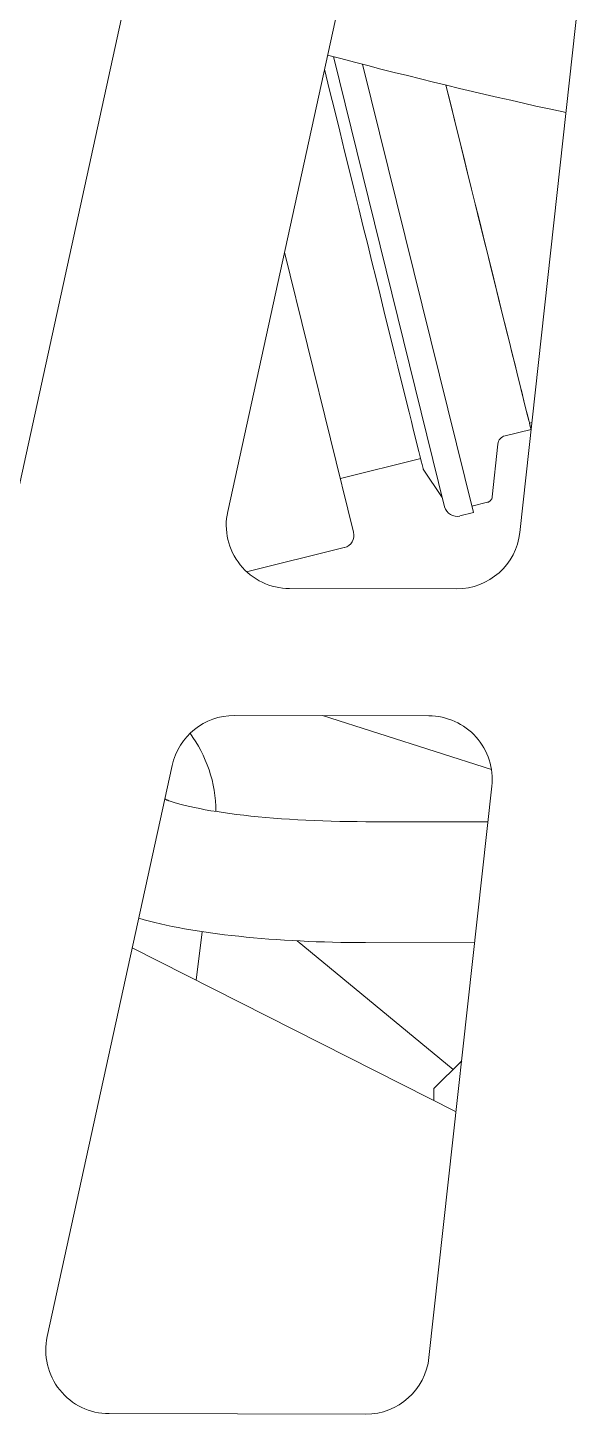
# Model space of a CAD drawing. Extents: x 766778 to 845620, y 133762 to 209800.
# Drawn here: x 784322.8 to 784410.1, y 190974.7 to 191193.3 of the extents above; entities that cross this region are included whole.
import ezdxf

# ---------------------------------------------------------------- set-up
doc = ezdxf.new("R2010")
doc.units = 0
doc.header["$MEASUREMENT"] = 0
doc.layers.get('0').update_dxf_attribs({"color": 1, "linetype": 'CONTINUOUS'})
doc.layers.add('LA-4748_SHOWN', color=2, linetype='CONTINUOUS', lineweight=53)

# ---------------------------------------------------------------- blocks, each defined once
blk = doc.blocks.new('ENGINE')
at = {"layer": 'LA-4748_SHOWN', "color": 252, "lineweight": 5}
for p, q in [((943299.55, 205940.16), (943234.92, 205649.92)), ((943325.22, 205903.64), (943305.65, 205815.74)), ((943351.7, 205812.3), (943361.71, 205900.25)), ((943323.76, 205887.01), (943321.65, 205887.58)), ((943339.85, 205816.38), (943322.56, 205887.33)), ((943325.87, 205886.45), (943323.76, 205887.01)), ((943327.97, 205885.9), (943325.87, 205886.45)), ((943327.17, 205886.11), (943344.4, 205815.43)), ((943330.06, 205885.35), (943327.97, 205885.9)), ((943332.14, 205884.82), (943330.06, 205885.35)), ((943334.22, 205884.29), (943332.14, 205884.82)), ((943336.29, 205883.77), (943334.22, 205884.29)), ((943338.35, 205883.26), (943336.29, 205883.77)), ((943340.4, 205882.75), (943338.35, 205883.26)), ((943342.45, 205882.26), (943340.4, 205882.75)), ((943344.48, 205881.77), (943342.45, 205882.26)), ((943346.5, 205881.29), (943344.48, 205881.77)), ((943348.52, 205880.81), (943346.5, 205881.29)), ((943350.52, 205880.35), (943348.52, 205880.81)), ((943352.51, 205879.89), (943350.52, 205880.35)), ((943354.49, 205879.44), (943352.51, 205879.89)), ((943356.85, 205878.91), (943354.49, 205879.44)), ((943359.22, 205878.39), (943356.85, 205878.91)), ((943314.74, 205856.54), (943325.49, 205812.42)), ((943353.67, 205829.57), (943353.29, 205829.48)), ((943349.21, 205827.44), (943349.01, 205827.33)), ((943349.43, 205827.51), (943349.21, 205827.44)), ((943353.53, 205828.51), (943349.43, 205827.51)), ((943348.29, 205826.22), (943347.37, 205817.91)), ((943348.34, 205826.44), (943348.29, 205826.22)), ((943348.41, 205826.66), (943348.34, 205826.44)), ((943348.52, 205826.86), (943348.41, 205826.66)), ((943348.66, 205827.04), (943348.52, 205826.86)), ((943348.82, 205827.2), (943348.66, 205827.04)), ((943349.01, 205827.33), (943348.82, 205827.2)), ((943323.43, 205820.87), (943336.11, 205823.96)), ((943336.51, 205822.31), (943339.5, 205817.83)), ((943346.61, 205817.05), (943344.15, 205816.45)), ((943346.76, 205817.09), (943346.61, 205817.05)), ((943346.9, 205817.16), (943346.76, 205817.09)), ((943347.02, 205817.25), (943346.9, 205817.16)), ((943347.13, 205817.36), (943347.02, 205817.25)), ((943347.22, 205817.48), (943347.13, 205817.36)), ((943347.29, 205817.62), (943347.22, 205817.48)), ((943347.34, 205817.76), (943347.29, 205817.62)), ((943347.37, 205817.91), (943347.34, 205817.76)), ((943344.4, 205815.43), (943342.27, 205814.91)), ((943324.02, 205810), (943308.6, 205806.24)), ((943315.36, 205803.57), (943341.72, 205803.43)), ((943337.28, 205783.45), (943306.57, 205783.61)), ((943347.11, 205774.97), (943320.5, 205783.54)), ((943300.05, 205780.17), (943299.6, 205780.84)), ((943300.48, 205779.49), (943300.05, 205780.17)), ((943300.89, 205778.8), (943300.48, 205779.49)), ((943301.28, 205778.09), (943300.89, 205778.8)), ((943301.64, 205777.36), (943301.28, 205778.09)), ((943301.98, 205776.61), (943301.64, 205777.36)), ((943296.75, 205775.79), (943276.73, 205685.89)), ((943302.28, 205775.85), (943301.98, 205776.61)), ((943302.56, 205775.08), (943302.28, 205775.85)), ((943302.81, 205774.29), (943302.56, 205775.08)), ((943303.03, 205773.49), (943302.81, 205774.29)), ((943303.21, 205772.67), (943303.03, 205773.49)), ((943303.36, 205771.85), (943303.21, 205772.67)), ((943303.47, 205771.02), (943303.36, 205771.85)), ((943303.55, 205770.19), (943303.47, 205771.02)), ((943336.93, 205682.37), (943347.16, 205772.32)), ((943295.59, 205770.54), (943295.97, 205770.24)), ((943295.72, 205770.44), (943295.81, 205770.4)), ((943295.81, 205770.4), (943295.92, 205770.35)), ((943295.92, 205770.35), (943296.06, 205770.29)), ((943296.06, 205770.29), (943296.21, 205770.23)), ((943296.21, 205770.23), (943296.39, 205770.17)), ((943296.39, 205770.17), (943296.59, 205770.1)), ((943296.59, 205770.1), (943297.04, 205769.95)), ((943297.04, 205769.95), (943297.56, 205769.79)), ((943297.56, 205769.79), (943298.14, 205769.63)), ((943298.14, 205769.63), (943298.79, 205769.46)), ((943298.79, 205769.46), (943299.5, 205769.29)), ((943299.5, 205769.29), (943300.26, 205769.13)), ((943300.26, 205769.13), (943301.07, 205768.96)), ((943301.07, 205768.96), (943301.94, 205768.79)), ((943301.94, 205768.79), (943302.84, 205768.63)), ((943302.84, 205768.63), (943303.8, 205768.48)), ((943303.59, 205769.35), (943303.55, 205770.19)), ((943303.59, 205768.51), (943303.59, 205769.35)), ((943303.8, 205768.48), (943304.79, 205768.32)), ((943304.79, 205768.32), (943305.82, 205768.18)), ((943305.82, 205768.18), (943306.89, 205768.04)), ((943306.89, 205768.04), (943308, 205767.9)), ((943308, 205767.9), (943309.13, 205767.77)), ((943309.13, 205767.77), (943310.3, 205767.65)), ((943310.3, 205767.65), (943311.5, 205767.54)), ((943311.5, 205767.54), (943312.72, 205767.43)), ((943312.72, 205767.43), (943313.96, 205767.33)), ((943313.96, 205767.33), (943315.23, 205767.24)), ((943315.23, 205767.24), (943316.52, 205767.16)), ((943316.52, 205767.16), (943317.82, 205767.09)), ((943317.82, 205767.09), (943319.14, 205767.02)), ((943319.14, 205767.02), (943320.47, 205766.96)), ((943320.47, 205766.96), (943321.82, 205766.92)), ((943321.82, 205766.92), (943323.17, 205766.88)), ((943323.17, 205766.88), (943324.53, 205766.85)), ((943324.53, 205766.85), (943325.89, 205766.83)), ((943325.89, 205766.83), (943327.26, 205766.81)), ((943327.26, 205766.81), (943346.52, 205766.71)), ((943291.4, 205751.75), (943292.23, 205751.5)), ((943292.23, 205751.5), (943293.07, 205751.27)), ((943293.07, 205751.27), (943293.93, 205751.04)), ((943293.93, 205751.04), (943294.82, 205750.82)), ((943294.82, 205750.82), (943295.72, 205750.62)), ((943295.72, 205750.62), (943296.65, 205750.42)), ((943296.65, 205750.42), (943297.61, 205750.23)), ((943297.61, 205750.23), (943298.58, 205750.04)), ((943298.58, 205750.04), (943299.58, 205749.86)), ((943299.58, 205749.86), (943300.6, 205749.7)), ((943300.43, 205741.95), (943301.37, 205749.57)), ((943300.6, 205749.7), (943301.64, 205749.53)), ((943301.64, 205749.53), (943302.7, 205749.38)), ((943302.7, 205749.38), (943303.79, 205749.23)), ((943303.79, 205749.23), (943304.89, 205749.09)), ((943304.89, 205749.09), (943306.01, 205748.95)), ((943306.01, 205748.95), (943307.15, 205748.83)), ((943307.15, 205748.83), (943308.31, 205748.7)), ((943290.36, 205747.09), (943341.33, 205721.08)), ((943308.31, 205748.7), (943309.49, 205748.59)), ((943309.49, 205748.59), (943310.68, 205748.48)), ((943310.68, 205748.48), (943311.89, 205748.39)), ((943311.89, 205748.39), (943313.11, 205748.29)), ((943313.11, 205748.29), (943314.35, 205748.21)), ((943314.35, 205748.21), (943315.59, 205748.13)), ((943315.59, 205748.13), (943316.85, 205748.06)), ((943316.37, 205748.09), (943340.88, 205727.76)), ((943316.85, 205748.06), (943318.12, 205748)), ((943318.12, 205748), (943319.39, 205747.94)), ((943319.39, 205747.94), (943320.68, 205747.89)), ((943320.68, 205747.89), (943321.96, 205747.85)), ((943321.96, 205747.85), (943323.26, 205747.82)), ((943323.26, 205747.82), (943324.55, 205747.79)), ((943324.55, 205747.79), (943325.85, 205747.78)), ((943325.85, 205747.78), (943327.16, 205747.76)), ((943327.16, 205747.76), (943344.36, 205747.67)), ((943337.82, 205724.74), (943342.25, 205729.11)), ((943337.81, 205722.88), (943337.82, 205724.74)), ((943286.44, 205673.72), (943326.94, 205673.5))]:
    blk.add_line(p, q, dxfattribs=at)
for centre, radius, start, end in [((943315.41, 205813.57), 10, 167.4459, 269.6986), ((943341.8, 205816.85), 2, 193.6986, 283.6986), ((943323.55, 205811.94), 2, 283.6986, 13.6986), ((943341.77, 205813.43), 10, 269.6986, 353.5124), ((943306.51, 205773.61), 10, 89.6986, 167.4459), ((943337.22, 205773.45), 10, 353.5124, 89.6986), ((943286.5, 205683.72), 10, 167.4459, 269.6986), ((943326.99, 205683.5), 10, 269.6986, 353.5124)]:
    blk.add_arc(centre, radius, start, end, dxfattribs=at)
for centre, major_axis, start_param, end_param in [((943319.96, 205890.32), (16.55, -68.01), 4.785691, 6.282022), ((943337.45, 205894.58), (15.84, -65.1), 4.894566, 6.283184), ((943337.45, 205894.58), (16.08, -66.07), 4.891855, 6.454895)]:
    blk.add_ellipse(centre, major_axis=major_axis, ratio=0.000423, start_param=start_param, end_param=end_param, dxfattribs=at)

msp = doc.modelspace()

# ---------------------------------------------------------------- block references
at = {"color": 7, "linetype": 'Continuous', "rotation": 0.1984573570547499}
msp.add_blockref('ENGINE', (-158232.80366, -17964.77499), dxfattribs=at)

doc.saveas('drawing.dxf')
